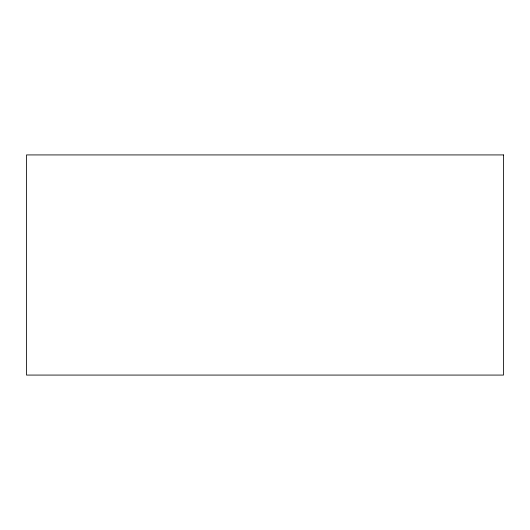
<?xml version="1.0" encoding="UTF-8"?>
<svg xmlns="http://www.w3.org/2000/svg" width="530" height="530" viewBox="0 0 530 530"><rect width="100%" height="100%" fill="white"/><g stroke="black" fill="none" stroke-linecap="round" stroke-linejoin="round"><path stroke-width="0.79" d="M503.5 154.926L26.5 154.926L26.5 375.074L503.5 375.074L503.5 154.926"/></g></svg>
